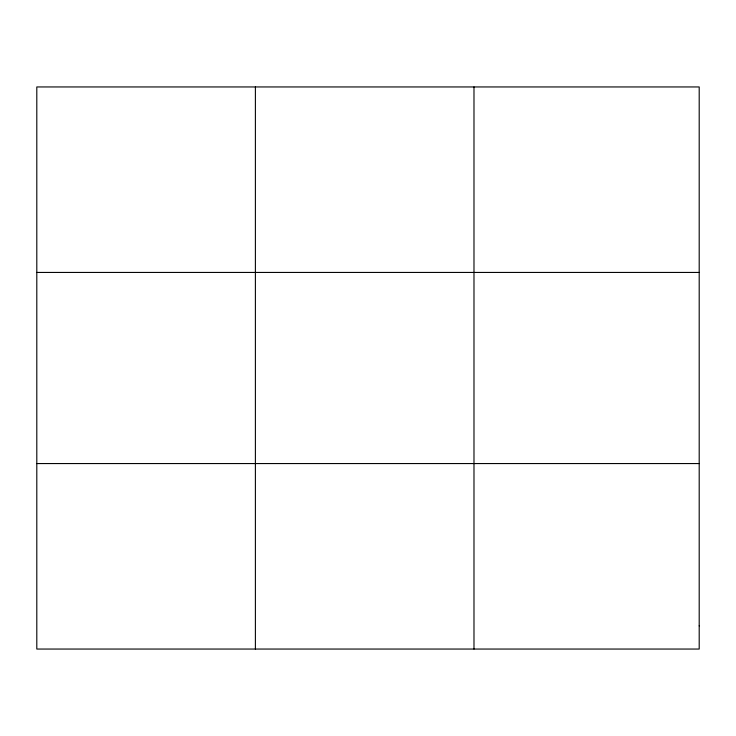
<?xml version="1.0" encoding="UTF-8"?>
<svg xmlns="http://www.w3.org/2000/svg" width="736" height="736" viewBox="0 0 736 736"><rect width="100%" height="100%" fill="white"/><g stroke="black" fill="none" stroke-linecap="round" stroke-linejoin="round"><path stroke-width="1.1" d="M255.392 86.949L255.392 649.051M473.984 86.949L473.984 649.051M36.8 272.44L699.2 272.44M36.8 463.56L699.2 463.56M699.2 625.858L699.2 649.051L36.8 649.051L36.8 86.949L699.2 86.949L699.2 625.858"/></g></svg>
